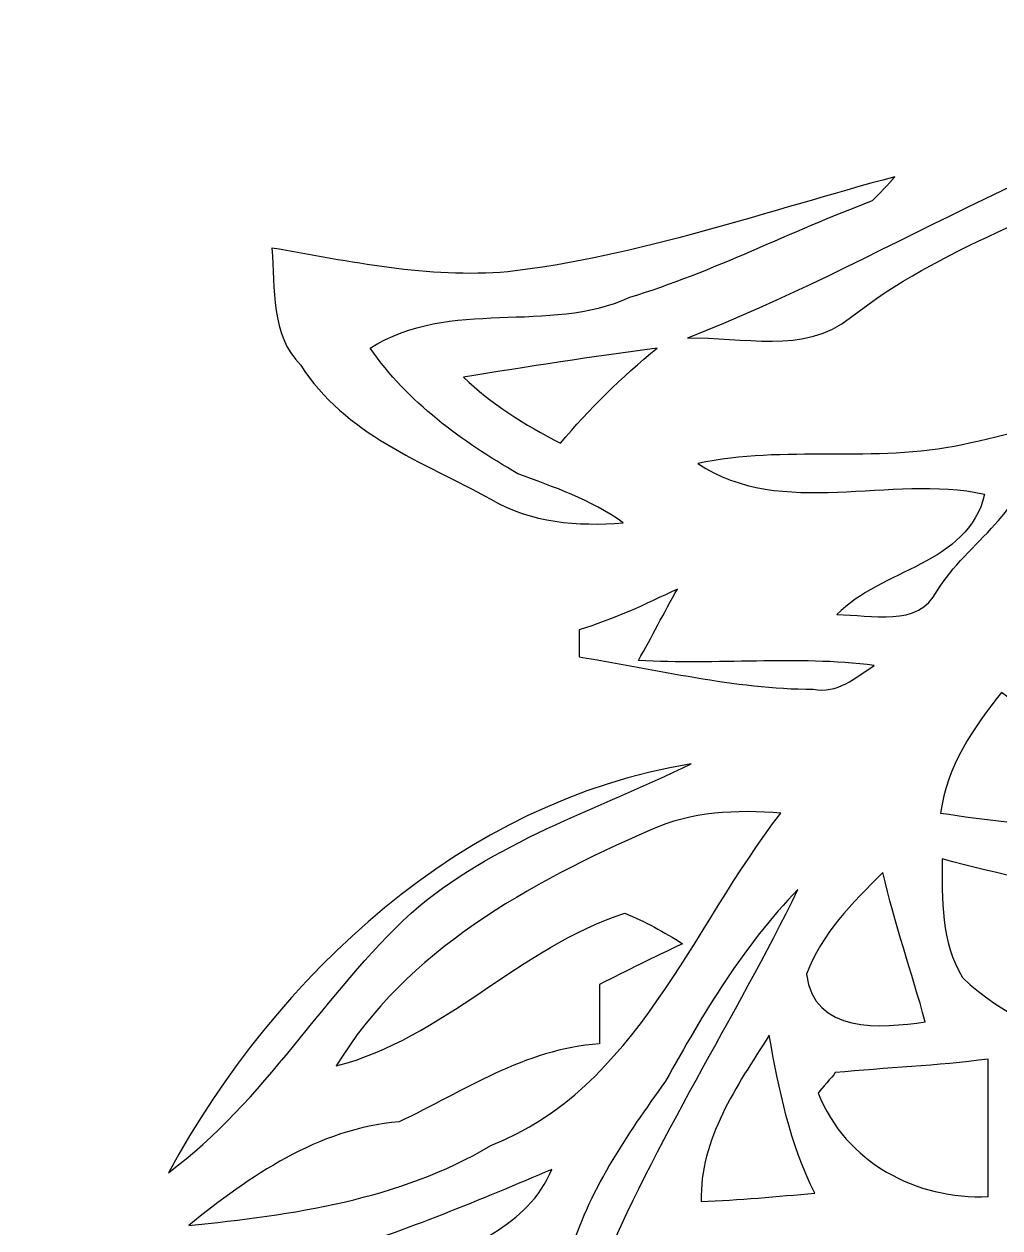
# Model space of a CAD drawing. Extents: x -110 to 93, y -182 to 230.
# Drawn here: x -45.31 to -25.83, y -62.25 to -38.21 of the extents above; entities that cross this region are included whole.
import ezdxf

# ---------------------------------------------------------------- set-up
doc = ezdxf.new("R2010")
doc.units = 0
doc.header["$MEASUREMENT"] = 0
doc.layers.add('LAAG_1', color=7, linetype='CONTINUOUS')

msp = doc.modelspace()

# ---------------------------------------------------------------- linework, layer by layer
at = {"layer": 'LAAG_1', "color": 250}
for points, knots in [([(-20.7781, -39.5999), (-19.0502, -39.0908), (-17.2886, -38.2103), (-15.4588, -38.7861), (-15.4588, -38.7861), (-16.2041, -39.6335), (-17.0852, -40.3791), (-18.1355, -40.9208), (-18.1355, -40.9208), (-18.2713, -40.4809), (-18.4067, -40.0408), (-18.5421, -39.6335), (-18.5421, -39.6335), (-19.9652, -40.0406), (-21.4223, -40.3791), (-22.8453, -40.8872), (-22.8453, -40.8872), (-24.7763, -42.0057), (-27.0129, -42.6498), (-28.8089, -44.0726), (-28.8089, -44.0726), (-29.7237, -44.8175), (-30.9773, -44.445), (-32.0615, -44.4797), (-32.0615, -44.4797), (-28.2329, -42.9875), (-24.7763, -40.6502), (-20.7781, -39.5999), (-20.7781, -39.5999), (-20.7781, -39.5999), (-20.7781, -39.5999), (-20.7781, -39.5999)], [0, 0, 0, 0, 0.125, 0.125, 0.125, 0.125, 0.25, 0.25, 0.25, 0.25, 0.375, 0.375, 0.375, 0.375, 0.5, 0.5, 0.5, 0.5, 0.625, 0.625, 0.625, 0.625, 0.75, 0.75, 0.75, 0.75, 0.875, 0.875, 0.875, 0.875, 1, 1, 1, 1]), ([(-35.6532, -43.1577), (-33.01, -42.8524), (-30.4688, -41.9385), (-27.9278, -41.2602), (-27.9278, -41.2602), (-28.0289, -41.3957), (-28.2667, -41.6321), (-28.3683, -41.734), (-28.3683, -41.734), (-29.9943, -42.3433), (-31.5531, -43.1579), (-33.2137, -43.6647), (-33.2137, -43.6647), (-34.8398, -44.4107), (-36.8054, -43.6647), (-38.3975, -44.682), (-38.3975, -44.682), (-37.6519, -45.7663), (-36.5679, -46.5454), (-35.45, -47.1901), (-35.45, -47.1901), (-34.7382, -47.4601), (-33.9928, -47.6981), (-33.3489, -48.1715), (-33.3489, -48.1715), (-34.2637, -48.2404), (-35.1786, -48.1715), (-35.9918, -47.6981), (-35.9918, -47.6981), (-37.3472, -46.9521), (-38.9063, -46.4104), (-39.7866, -45.0207), (-39.7866, -45.0207), (-40.3966, -44.4107), (-40.2952, -43.4962), (-40.363, -42.6828), (-40.363, -42.6828), (-38.8041, -42.9543), (-37.2456, -43.2934), (-35.6532, -43.1579), (-35.6532, -43.1579), (-35.6532, -43.1579), (-35.6532, -43.1577), (-35.6532, -43.1577)], [0, 0, 0, 0, 0.0909091, 0.0909091, 0.0909091, 0.0909091, 0.1818182, 0.1818182, 0.1818182, 0.1818182, 0.2727273, 0.2727273, 0.2727273, 0.2727273, 0.3636364, 0.3636364, 0.3636364, 0.3636364, 0.4545455, 0.4545455, 0.4545455, 0.4545455, 0.5454545, 0.5454545, 0.5454545, 0.5454545, 0.6363636, 0.6363636, 0.6363636, 0.6363636, 0.7272727, 0.7272727, 0.7272727, 0.7272727, 0.8181818, 0.8181818, 0.8181818, 0.8181818, 0.9090909, 0.9090909, 0.9090909, 0.9090909, 1, 1, 1, 1]), ([(-36.534, -45.2588), (-35.2466, -45.055), (-33.9589, -44.8511), (-32.6717, -44.682), (-32.6717, -44.682), (-33.3831, -45.2588), (-34.0266, -45.9024), (-34.6028, -46.5801), (-34.6028, -46.5801), (-35.314, -46.2065), (-35.9918, -45.801), (-36.534, -45.2588), (-36.534, -45.2588), (-36.534, -45.2588), (-36.534, -45.2588), (-36.534, -45.2588)], [0, 0, 0, 0, 0.25, 0.25, 0.25, 0.25, 0.5, 0.5, 0.5, 0.5, 0.75, 0.75, 0.75, 0.75, 1, 1, 1, 1]), ([(-26.5728, -46.6138), (-25.691, -46.4104), (-24.8102, -46.1729), (-23.8955, -46.1046), (-23.8955, -46.1046), (-24.3026, -46.3084), (-24.7427, -46.5123), (-25.1832, -46.681), (-25.1832, -46.681), (-25.2509, -47.9351), (-26.4709, -48.5455), (-27.0806, -49.527), (-27.0806, -49.527), (-27.4536, -50.273), (-28.4019, -50.0019), (-29.0799, -50.0019), (-29.0799, -50.0019), (-28.1985, -49.0868), (-26.4709, -49.0194), (-26.1315, -47.5961), (-26.1315, -47.5961), (-28.0289, -47.19), (-30.1644, -48.1038), (-31.8581, -46.9857), (-31.8581, -46.9857), (-30.1302, -46.6138), (-28.3342, -46.9857), (-26.5728, -46.6138), (-26.5728, -46.6138), (-26.5728, -46.6138), (-26.5728, -46.6138), (-26.5728, -46.6138)], [0, 0, 0, 0, 0.125, 0.125, 0.125, 0.125, 0.25, 0.25, 0.25, 0.25, 0.375, 0.375, 0.375, 0.375, 0.5, 0.5, 0.5, 0.5, 0.625, 0.625, 0.625, 0.625, 0.75, 0.75, 0.75, 0.75, 0.875, 0.875, 0.875, 0.875, 1, 1, 1, 1]), ([(-34.2297, -50.3062), (-33.5521, -50.1028), (-32.9083, -49.7992), (-32.2646, -49.4934), (-32.2646, -49.4934), (-32.5357, -49.9672), (-32.7734, -50.4422), (-33.0442, -50.9171), (-33.0442, -50.9171), (-31.4856, -51.019), (-29.8932, -50.8152), (-28.3342, -51.019), (-28.3342, -51.019), (-28.7069, -51.2549), (-29.0799, -51.5949), (-29.5538, -51.4924), (-29.5538, -51.4924), (-31.1468, -51.4924), (-32.6717, -51.0863), (-34.2297, -50.8488), (-34.2297, -50.8488), (-34.2297, -50.7132), (-34.2297, -50.4422), (-34.2297, -50.3062), (-34.2297, -50.3062), (-34.2297, -50.3062), (-34.2297, -50.3062), (-34.2297, -50.3062)], [0, 0, 0, 0, 0.1428571, 0.1428571, 0.1428571, 0.1428571, 0.2857143, 0.2857143, 0.2857143, 0.2857143, 0.4285714, 0.4285714, 0.4285714, 0.4285714, 0.5714286, 0.5714286, 0.5714286, 0.5714286, 0.7142857, 0.7142857, 0.7142857, 0.7142857, 0.8571429, 0.8571429, 0.8571429, 0.8571429, 1, 1, 1, 1]), ([(-27.0128, -53.9659), (-26.8772, -53.0176), (-26.369, -52.272), (-25.7929, -51.5607), (-25.7929, -51.5607), (-25.2851, -51.9331), (-24.7083, -52.272), (-24.3365, -52.8143), (-24.3365, -52.8143), (-24.3365, -53.288), (-24.3365, -53.7631), (-24.3365, -54.2374), (-24.3365, -54.2374), (-25.2509, -54.2029), (-26.1315, -54.1014), (-27.0129, -53.9659), (-27.0129, -53.9659), (-27.0129, -53.9659), (-27.0128, -53.9659), (-27.0128, -53.9659)], [0, 0, 0, 0, 0.2, 0.2, 0.2, 0.2, 0.4, 0.4, 0.4, 0.4, 0.6, 0.6, 0.6, 0.6, 0.8, 0.8, 0.8, 0.8, 1, 1, 1, 1]), ([(-42.4293, -61.1489), (-40.2616, -57.1849), (-36.5679, -53.7295), (-31.9937, -52.9835), (-31.9937, -52.9835), (-33.8571, -53.898), (-35.9579, -54.5417), (-37.5842, -55.9651), (-37.5842, -55.9651), (-39.3125, -57.5584), (-40.4983, -59.7256), (-42.4293, -61.1489), (-42.4293, -61.1489), (-42.4293, -61.1489), (-42.4293, -61.1489), (-42.4293, -61.1489)], [0, 0, 0, 0, 0.25, 0.25, 0.25, 0.25, 0.5, 0.5, 0.5, 0.5, 0.75, 0.75, 0.75, 0.75, 1, 1, 1, 1]), ([(-32.8069, -54.3053), (-31.9937, -53.9317), (-31.079, -53.8982), (-30.1977, -53.9659), (-30.1977, -53.9659), (-31.9937, -56.2702), (-33.0775, -59.4556), (-35.9918, -60.6072), (-35.9918, -60.6072), (-37.8217, -61.6916), (-39.9566, -61.9968), (-42.0233, -62.2002), (-42.0233, -62.2002), (-40.8034, -61.2172), (-39.448, -60.2684), (-37.8217, -60.1329), (-37.8217, -60.1329), (-36.534, -59.5229), (-35.3141, -58.6765), (-33.8237, -58.5745), (-33.8237, -58.5745), (-33.8235, -58.1678), (-33.8237, -57.7613), (-33.8237, -57.3883), (-33.8237, -57.3883), (-33.2814, -57.1171), (-32.7389, -56.8466), (-32.1637, -56.5749), (-32.1637, -56.5749), (-32.5357, -56.3379), (-32.9083, -56.1351), (-33.3156, -55.9651), (-33.3156, -55.9651), (-35.4159, -56.6426), (-36.9405, -58.4726), (-39.0755, -59.0148), (-39.0755, -59.0148), (-37.6862, -56.7111), (-35.213, -55.3555), (-32.8069, -54.3053), (-32.8069, -54.3053), (-32.8069, -54.3053), (-32.8069, -54.3053), (-32.8069, -54.3053)], [0, 0, 0, 0, 0.0909091, 0.0909091, 0.0909091, 0.0909091, 0.1818182, 0.1818182, 0.1818182, 0.1818182, 0.2727273, 0.2727273, 0.2727273, 0.2727273, 0.3636364, 0.3636364, 0.3636364, 0.3636364, 0.4545455, 0.4545455, 0.4545455, 0.4545455, 0.5454545, 0.5454545, 0.5454545, 0.5454545, 0.6363636, 0.6363636, 0.6363636, 0.6363636, 0.7272727, 0.7272727, 0.7272727, 0.7272727, 0.8181818, 0.8181818, 0.8181818, 0.8181818, 0.9090909, 0.9090909, 0.9090909, 0.9090909, 1, 1, 1, 1]), ([(-26.9787, -54.8817), (-25.8612, -55.1853), (-24.7083, -55.4227), (-23.5566, -55.6261), (-23.5566, -55.6261), (-23.455, -56.6091), (-23.455, -57.5584), (-23.5566, -58.5405), (-23.5566, -58.5405), (-24.7081, -58.5056), (-25.7588, -58.0324), (-26.5728, -57.2521), (-26.5728, -57.2521), (-27.0128, -56.5408), (-26.9787, -55.6944), (-26.9787, -54.8817), (-26.9787, -54.8817), (-26.9787, -54.8817), (-26.9787, -54.8817), (-26.9787, -54.8817)], [0, 0, 0, 0, 0.2, 0.2, 0.2, 0.2, 0.4, 0.4, 0.4, 0.4, 0.6, 0.6, 0.6, 0.6, 0.8, 0.8, 0.8, 0.8, 1, 1, 1, 1]), ([(-29.6896, -57.1849), (-29.3846, -56.3715), (-28.7749, -55.7621), (-28.1652, -55.1517), (-28.1652, -55.1517), (-27.9278, -56.1688), (-27.5888, -57.1513), (-27.3176, -58.1343), (-27.3176, -58.1343), (-28.1985, -58.2688), (-29.5538, -58.3707), (-29.6896, -57.1849), (-29.6896, -57.1849), (-29.6896, -57.1849), (-29.6896, -57.1849), (-29.6896, -57.1849)], [0, 0, 0, 0, 0.25, 0.25, 0.25, 0.25, 0.5, 0.5, 0.5, 0.5, 0.75, 0.75, 0.75, 0.75, 1, 1, 1, 1]), ([(-32.5022, -59.3199), (-31.7565, -57.9645), (-30.9433, -56.6091), (-29.8588, -55.4911), (-29.8588, -55.4911), (-31.1126, -58.0654), (-32.7053, -60.5059), (-33.8237, -63.1821), (-33.8237, -63.1821), (-35.0435, -65.8931), (-36.0597, -68.7395), (-37.449, -71.3822), (-37.449, -71.3822), (-37.6862, -71.7883), (-37.9912, -72.1277), (-38.2959, -72.4665), (-38.2959, -72.4665), (-37.7202, -70.603), (-36.8726, -68.8068), (-36.3991, -66.9097), (-36.3991, -66.9097), (-36.0259, -65.4192), (-34.9077, -64.2664), (-34.4334, -62.8438), (-34.4334, -62.8438), (-34.0602, -61.5223), (-33.2814, -60.4039), (-32.5022, -59.3201), (-32.5022, -59.3201), (-32.5022, -59.3201), (-32.5022, -59.3199), (-32.5022, -59.3199)], [0, 0, 0, 0, 0.125, 0.125, 0.125, 0.125, 0.25, 0.25, 0.25, 0.25, 0.375, 0.375, 0.375, 0.375, 0.5, 0.5, 0.5, 0.5, 0.625, 0.625, 0.625, 0.625, 0.75, 0.75, 0.75, 0.75, 0.875, 0.875, 0.875, 0.875, 1, 1, 1, 1]), ([(-31.7906, -61.7253), (-31.8242, -60.4712), (-31.079, -59.4214), (-30.4352, -58.4048), (-30.4352, -58.4048), (-30.2318, -59.4892), (-30.0282, -60.5736), (-29.5202, -61.5561), (-29.5202, -61.5561), (-30.2656, -61.6238), (-31.0452, -61.6916), (-31.7907, -61.7253), (-31.7907, -61.7253), (-31.7907, -61.7253), (-31.7906, -61.7253), (-31.7906, -61.7253)], [0, 0, 0, 0, 0.25, 0.25, 0.25, 0.25, 0.5, 0.5, 0.5, 0.5, 0.75, 0.75, 0.75, 0.75, 1, 1, 1, 1]), ([(-29.1136, -59.1503), (-28.0972, -59.0489), (-27.0806, -59.0148), (-26.064, -58.8799), (-26.064, -58.8799), (-26.064, -59.7939), (-26.064, -60.7091), (-26.064, -61.6238), (-26.064, -61.6238), (-27.4872, -61.6916), (-28.9105, -60.9455), (-29.4529, -59.5569), (-29.4529, -59.5569), (-29.3846, -59.4555), (-29.1817, -59.2518), (-29.1136, -59.1503), (-29.1136, -59.1503), (-29.1136, -59.1503), (-29.1136, -59.1503), (-29.1136, -59.1503)], [0, 0, 0, 0, 0.2, 0.2, 0.2, 0.2, 0.4, 0.4, 0.4, 0.4, 0.6, 0.6, 0.6, 0.6, 0.8, 0.8, 0.8, 0.8, 1, 1, 1, 1]), ([(-39.1766, -62.7755), (-37.6862, -62.3015), (-36.1954, -61.6916), (-34.7718, -61.0816), (-34.7718, -61.0816), (-35.2466, -62.2338), (-36.4999, -62.6063), (-37.449, -63.2162), (-37.449, -63.2162), (-39.8546, -64.5717), (-42.667, -64.5717), (-45.3097, -64.1651), (-45.3097, -64.1651), (-44.9032, -63.7921), (-44.5304, -63.3513), (-44.0223, -63.1149), (-44.0223, -63.1149), (-42.396, -62.9792), (-40.7693, -63.1821), (-39.1766, -62.7755), (-39.1766, -62.7755), (-39.1766, -62.7755), (-39.1766, -62.7755), (-39.1766, -62.7755)], [0, 0, 0, 0, 0.1666667, 0.1666667, 0.1666667, 0.1666667, 0.3333333, 0.3333333, 0.3333333, 0.3333333, 0.5, 0.5, 0.5, 0.5, 0.6666667, 0.6666667, 0.6666667, 0.6666667, 0.8333333, 0.8333333, 0.8333333, 0.8333333, 1, 1, 1, 1])]:
    msp.add_open_spline(points, degree=3, knots=knots, dxfattribs=at)

doc.saveas('drawing.dxf')
